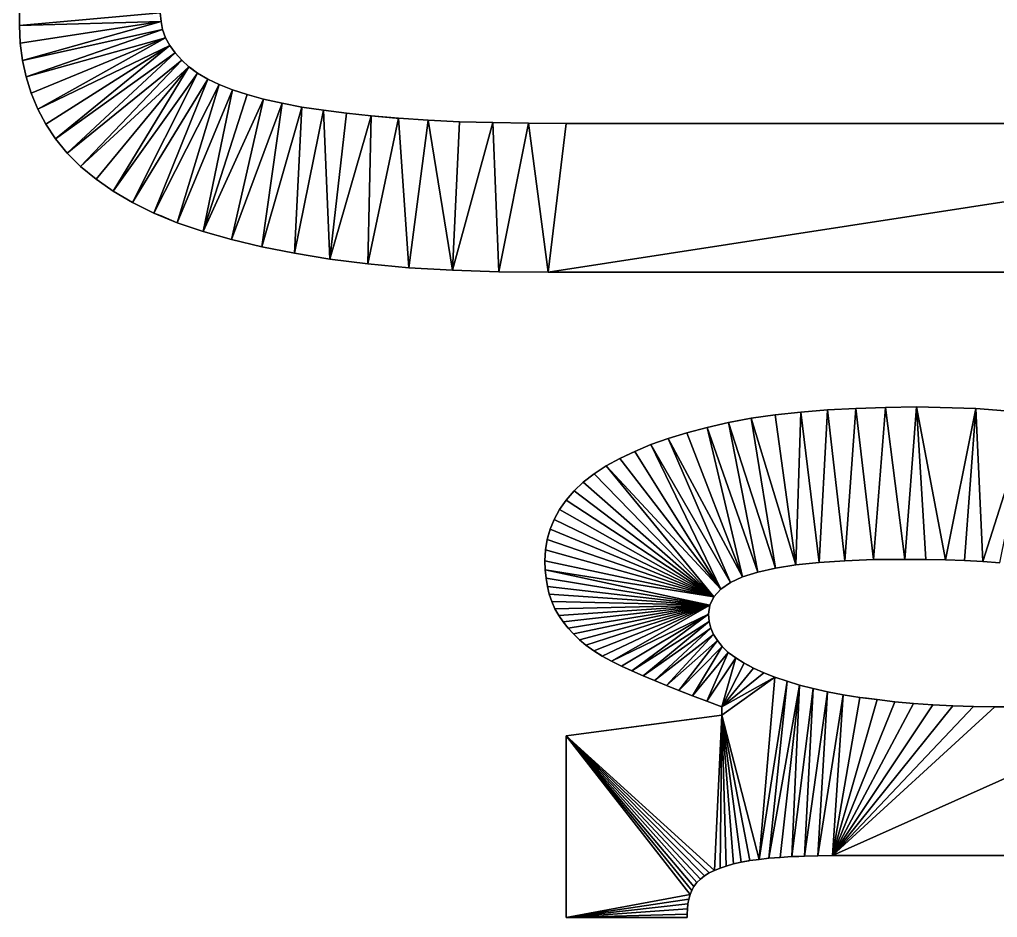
# Model space of a CAD drawing. Header units: inches. Extents: x 62 to 1153, y 3 to 780.
# Drawn here: x 385.371 to 389.63, y 203.972 to 207.884 of the extents above; entities that cross this region are included whole.
import ezdxf

# ---------------------------------------------------------------- set-up
doc = ezdxf.new("R2010")
doc.units = ezdxf.units.IN
doc.header["$MEASUREMENT"] = 0
doc.layers.add('ConstLine', color=6, linetype='Continuous')

msp = doc.modelspace()

# ---------------------------------------------------------------- linework, layer by layer
at = {"layer": 'ConstLine'}
for points in [[(385.3709, 207.9406, 5), (385.3709, 207.9406, 4), (385.3709, 207.8576, 4)], [(385.3709, 207.9406, 5), (385.3709, 207.8576, 4), (385.3709, 207.8576, 5)], [(385.3709, 207.8576, 5), (385.9839, 207.9126, 5), (385.3709, 207.9406, 5)], [(385.3709, 207.8576, 5), (385.9869, 207.8756, 5), (385.9839, 207.9126, 5)], [(385.9839, 207.9126, 4), (385.9839, 207.9126, 5), (385.9869, 207.8756, 5)], [(385.9839, 207.9126, 4), (385.9869, 207.8756, 5), (385.9869, 207.8756, 4)], [(385.3709, 207.8576, 5), (385.3739, 207.7806, 5), (385.9869, 207.8756, 5)], [(385.3709, 207.8576, 5), (385.3709, 207.8576, 4), (385.3739, 207.7806, 4)], [(385.3709, 207.8576, 5), (385.3739, 207.7806, 4), (385.3739, 207.7806, 5)], [(385.3739, 207.7806, 5), (385.3839, 207.7056, 5), (385.9869, 207.8756, 5)], [(385.9939, 207.8396, 5), (385.9869, 207.8756, 5), (385.3839, 207.7056, 5)], [(385.3839, 207.7056, 5), (385.3999, 207.6336, 5), (385.9939, 207.8396, 5)], [(386.0069, 207.8046, 5), (385.9939, 207.8396, 5), (385.3999, 207.6336, 5)], [(385.9869, 207.8756, 5), (385.9939, 207.8396, 5), (385.9939, 207.8396, 4)], [(385.9869, 207.8756, 5), (385.9939, 207.8396, 4), (385.9869, 207.8756, 4)], [(385.9939, 207.8396, 4), (385.9939, 207.8396, 5), (386.0069, 207.8046, 5)], [(385.9939, 207.8396, 4), (386.0069, 207.8046, 5), (386.0069, 207.8046, 4)], [(385.4219, 207.5626, 5), (386.0069, 207.8046, 5), (385.3999, 207.6336, 5)], [(385.4499, 207.4936, 5), (386.0069, 207.8046, 5), (385.4219, 207.5626, 5)], [(386.0069, 207.8046, 5), (385.4499, 207.4936, 5), (386.0249, 207.7706, 5)], [(386.0069, 207.8046, 4), (386.0069, 207.8046, 5), (386.0249, 207.7706, 5)], [(386.0069, 207.8046, 4), (386.0249, 207.7706, 5), (386.0249, 207.7706, 4)], [(385.3739, 207.7806, 4), (385.3839, 207.7056, 4), (385.3839, 207.7056, 5)], [(385.3739, 207.7806, 4), (385.3839, 207.7056, 5), (385.3739, 207.7806, 5)], [(385.4849, 207.4276, 5), (386.0249, 207.7706, 5), (385.4499, 207.4936, 5)], [(385.5269, 207.3636, 5), (386.0249, 207.7706, 5), (385.4849, 207.4276, 5)], [(386.0249, 207.7706, 5), (385.5269, 207.3636, 5), (386.0479, 207.7386, 5)], [(386.0249, 207.7706, 4), (386.0249, 207.7706, 5), (386.0479, 207.7386, 5)], [(386.0249, 207.7706, 4), (386.0479, 207.7386, 5), (386.0479, 207.7386, 4)], [(385.5779, 207.3016, 5), (386.0479, 207.7386, 5), (385.5269, 207.3636, 5)], [(386.0479, 207.7386, 5), (385.5779, 207.3016, 5), (386.0769, 207.7066, 5)], [(386.0479, 207.7386, 4), (386.0479, 207.7386, 5), (386.0769, 207.7066, 5)], [(386.0479, 207.7386, 4), (386.0769, 207.7066, 5), (386.0769, 207.7066, 4)], [(385.3839, 207.7056, 4), (385.3999, 207.6336, 4), (385.3999, 207.6336, 5)], [(385.3839, 207.7056, 4), (385.3999, 207.6336, 5), (385.3839, 207.7056, 5)], [(385.6359, 207.2436, 5), (386.0769, 207.7066, 5), (385.5779, 207.3016, 5)], [(385.6359, 207.2436, 5), (386.1079, 207.6776, 5), (386.0769, 207.7066, 5)], [(385.6359, 207.2436, 5), (385.7039, 207.1886, 5), (386.1079, 207.6776, 5)], [(385.7039, 207.1886, 5), (385.7789, 207.1356, 5), (386.1079, 207.6776, 5)], [(386.1459, 207.6506, 5), (386.1079, 207.6776, 5), (385.7789, 207.1356, 5)], [(386.1079, 207.6776, 4), (386.0769, 207.7066, 4), (386.0769, 207.7066, 5)], [(386.1079, 207.6776, 4), (386.0769, 207.7066, 5), (386.1079, 207.6776, 5)], [(386.1149, 207.6726, 4), (386.1079, 207.6776, 4), (386.1079, 207.6776, 5)], [(386.1079, 207.6776, 5), (386.1459, 207.6506, 5), (386.1149, 207.6726, 4)], [(386.1459, 207.6506, 4), (386.1149, 207.6726, 4), (386.1459, 207.6506, 5)], [(385.3999, 207.6336, 4), (385.4219, 207.5626, 4), (385.4219, 207.5626, 5)], [(385.3999, 207.6336, 4), (385.4219, 207.5626, 5), (385.3999, 207.6336, 5)], [(385.7789, 207.1356, 5), (385.8629, 207.0866, 5), (386.1459, 207.6506, 5)], [(386.1909, 207.6246, 5), (386.1459, 207.6506, 5), (385.8629, 207.0866, 5)], [(386.1909, 207.6246, 4), (386.1459, 207.6506, 4), (386.1459, 207.6506, 5)], [(386.1909, 207.6246, 4), (386.1459, 207.6506, 5), (386.1909, 207.6246, 5)], [(385.8629, 207.0866, 5), (385.9559, 207.0406, 5), (386.1909, 207.6246, 5)], [(386.2409, 207.6006, 5), (386.1909, 207.6246, 5), (385.9559, 207.0406, 5)], [(385.9559, 207.0406, 5), (386.0579, 206.9986, 5), (386.2409, 207.6006, 5)], [(386.2979, 207.5776, 5), (386.2409, 207.6006, 5), (386.0579, 206.9986, 5)], [(386.2409, 207.6006, 4), (386.1909, 207.6246, 4), (386.1909, 207.6246, 5)], [(386.2409, 207.6006, 4), (386.1909, 207.6246, 5), (386.2409, 207.6006, 5)], [(386.2979, 207.5776, 4), (386.2409, 207.6006, 4), (386.2409, 207.6006, 5)], [(386.2979, 207.5776, 4), (386.2409, 207.6006, 5), (386.2979, 207.5776, 5)], [(385.4219, 207.5626, 4), (385.4499, 207.4936, 4), (385.4499, 207.4936, 5)], [(385.4219, 207.5626, 4), (385.4499, 207.4936, 5), (385.4219, 207.5626, 5)], [(386.0579, 206.9986, 5), (386.1709, 206.9606, 5), (386.2979, 207.5776, 5)], [(386.3619, 207.5566, 5), (386.2979, 207.5776, 5), (386.1709, 206.9606, 5)], [(386.4339, 207.5366, 5), (386.3619, 207.5566, 5), (386.1709, 206.9606, 5)], [(386.3619, 207.5566, 4), (386.2979, 207.5776, 4), (386.2979, 207.5776, 5)], [(386.3619, 207.5566, 4), (386.2979, 207.5776, 5), (386.3619, 207.5566, 5)], [(386.4339, 207.5366, 4), (386.3619, 207.5566, 4), (386.3619, 207.5566, 5)], [(386.4339, 207.5366, 4), (386.3619, 207.5566, 5), (386.4339, 207.5366, 5)], [(386.1709, 206.9606, 5), (386.2939, 206.9256, 5), (386.4339, 207.5366, 5)], [(386.5139, 207.5186, 5), (386.4339, 207.5366, 5), (386.2939, 206.9256, 5)], [(386.2939, 206.9256, 5), (386.4259, 206.8936, 5), (386.5139, 207.5186, 5)], [(386.6009, 207.5026, 5), (386.5139, 207.5186, 5), (386.4259, 206.8936, 5)], [(386.4259, 206.8936, 5), (386.5679, 206.8656, 5), (386.6009, 207.5026, 5)], [(386.5139, 207.5186, 4), (386.4339, 207.5366, 4), (386.4339, 207.5366, 5)], [(386.5139, 207.5186, 4), (386.4339, 207.5366, 5), (386.5139, 207.5186, 5)], [(386.6009, 207.5026, 4), (386.5139, 207.5186, 4), (386.5139, 207.5186, 5)], [(386.6009, 207.5026, 4), (386.5139, 207.5186, 5), (386.6009, 207.5026, 5)], [(386.6939, 207.4886, 5), (386.6009, 207.5026, 5), (386.5679, 206.8656, 5)], [(386.6939, 207.4886, 4), (386.6009, 207.5026, 4), (386.6009, 207.5026, 5)], [(386.6939, 207.4886, 4), (386.6009, 207.5026, 5), (386.6939, 207.4886, 5)], [(385.4499, 207.4936, 4), (385.4849, 207.4276, 4), (385.4849, 207.4276, 5)], [(385.4499, 207.4936, 4), (385.4849, 207.4276, 5), (385.4499, 207.4936, 5)], [(386.5679, 206.8656, 5), (386.7219, 206.8396, 5), (386.6939, 207.4886, 5)], [(386.7949, 207.4756, 5), (386.6939, 207.4886, 5), (386.7219, 206.8396, 5)], [(386.7949, 207.4756, 4), (386.6939, 207.4886, 4), (386.6939, 207.4886, 5)], [(386.7949, 207.4756, 4), (386.6939, 207.4886, 5), (386.7949, 207.4756, 5)], [(386.9029, 207.4646, 5), (386.7949, 207.4756, 5), (386.7219, 206.8396, 5)], [(386.7219, 206.8396, 5), (386.8879, 206.8186, 5), (386.9029, 207.4646, 5)], [(386.9029, 207.4646, 4), (386.7949, 207.4756, 4), (386.7949, 207.4756, 5)], [(386.9029, 207.4646, 4), (386.7949, 207.4756, 5), (386.9029, 207.4646, 5)], [(387.0219, 207.4536, 5), (386.9029, 207.4646, 5), (386.8879, 206.8186, 5)], [(387.0109, 207.4546, 4), (386.9029, 207.4646, 4), (386.9029, 207.4646, 5)], [(387.0109, 207.4546, 4), (386.9029, 207.4646, 5), (387.0219, 207.4536, 5)], [(385.4849, 207.4276, 4), (385.5269, 207.3636, 4), (385.5269, 207.3636, 5)], [(385.4849, 207.4276, 4), (385.5269, 207.3636, 5), (385.4849, 207.4276, 5)], [(386.8879, 206.8186, 5), (387.0659, 206.8026, 5), (387.0219, 207.4536, 5)], [(387.0219, 207.4536, 4), (387.0109, 207.4546, 4), (387.0219, 207.4536, 5)], [(387.1499, 207.4456, 5), (387.0219, 207.4536, 5), (387.0659, 206.8026, 5)], [(387.1499, 207.4456, 4), (387.0219, 207.4536, 4), (387.0219, 207.4536, 5)], [(387.1499, 207.4456, 4), (387.0219, 207.4536, 5), (387.1499, 207.4456, 5)], [(387.0659, 206.8026, 5), (387.2559, 206.7916, 5), (387.1499, 207.4456, 5)], [(387.2869, 207.4386, 5), (387.1499, 207.4456, 5), (387.2559, 206.7916, 5)], [(387.2869, 207.4386, 4), (387.1499, 207.4456, 4), (387.1499, 207.4456, 5)], [(387.2869, 207.4386, 4), (387.1499, 207.4456, 5), (387.2869, 207.4386, 5)], [(387.4319, 207.4346, 5), (387.2869, 207.4386, 5), (387.2559, 206.7916, 5)], [(387.2559, 206.7916, 5), (387.4579, 206.7846, 5), (387.4319, 207.4346, 5)], [(387.4319, 207.4346, 4), (387.2869, 207.4386, 4), (387.2869, 207.4386, 5)], [(387.4319, 207.4346, 4), (387.2869, 207.4386, 5), (387.4319, 207.4346, 5)], [(387.5869, 207.4316, 5), (387.4319, 207.4346, 5), (387.4579, 206.7846, 5)], [(387.5869, 207.4316, 4), (387.4319, 207.4346, 4), (387.4319, 207.4346, 5)], [(387.5869, 207.4316, 4), (387.4319, 207.4346, 5), (387.5869, 207.4316, 5)], [(387.6729, 206.7826, 5), (387.5869, 207.4316, 5), (387.4579, 206.7846, 5)], [(387.7519, 207.4306, 5), (387.5869, 207.4316, 5), (387.6729, 206.7826, 5)], [(387.7519, 207.4306, 4), (387.5869, 207.4316, 4), (387.5869, 207.4316, 5)], [(387.7519, 207.4306, 4), (387.5869, 207.4316, 5), (387.7519, 207.4306, 5)], [(387.7519, 207.4306, 5), (387.6729, 206.7826, 5), (391.8709, 207.4306, 5)], [(393.0549, 206.7826, 5), (391.8709, 207.4306, 5), (387.6729, 206.7826, 5)], [(391.8709, 207.4306, 4), (387.7519, 207.4306, 5), (391.8709, 207.4306, 5)], [(391.8709, 207.4306, 4), (387.7519, 207.4306, 4), (387.7519, 207.4306, 5)], [(385.5269, 207.3636, 4), (385.5779, 207.3016, 4), (385.5779, 207.3016, 5)], [(385.5269, 207.3636, 4), (385.5779, 207.3016, 5), (385.5269, 207.3636, 5)], [(385.5779, 207.3016, 4), (385.6359, 207.2436, 4), (385.6359, 207.2436, 5)], [(385.5779, 207.3016, 4), (385.6359, 207.2436, 5), (385.5779, 207.3016, 5)], [(385.7039, 207.1886, 4), (385.7039, 207.1886, 5), (385.6359, 207.2436, 5)], [(385.7039, 207.1886, 4), (385.6359, 207.2436, 5), (385.6359, 207.2436, 4)], [(385.7039, 207.1886, 4), (385.7435, 207.1606, 4), (385.7039, 207.1886, 5)], [(385.7789, 207.1356, 5), (385.7039, 207.1886, 5), (385.7435, 207.1606, 4)], [(385.7789, 207.1356, 4), (385.7789, 207.1356, 5), (385.7435, 207.1606, 4)], [(385.8629, 207.0866, 4), (385.8629, 207.0866, 5), (385.7789, 207.1356, 5)], [(385.8629, 207.0866, 4), (385.7789, 207.1356, 5), (385.7789, 207.1356, 4)], [(385.9559, 207.0406, 4), (385.9559, 207.0406, 5), (385.8629, 207.0866, 5)], [(385.9559, 207.0406, 4), (385.8629, 207.0866, 5), (385.8629, 207.0866, 4)], [(385.9559, 207.0406, 4), (385.9869, 207.0279, 4), (385.9559, 207.0406, 5)], [(386.0579, 206.9986, 5), (385.9559, 207.0406, 5), (385.9869, 207.0279, 4)], [(386.0579, 206.9986, 4), (386.0579, 206.9986, 5), (385.9869, 207.0279, 4)], [(386.1709, 206.9606, 4), (386.1709, 206.9606, 5), (386.0579, 206.9986, 5)], [(386.1709, 206.9606, 4), (386.0579, 206.9986, 5), (386.0579, 206.9986, 4)], [(386.2939, 206.9256, 4), (386.2939, 206.9256, 5), (386.1709, 206.9606, 5)], [(386.2939, 206.9256, 4), (386.1709, 206.9606, 5), (386.1709, 206.9606, 4)], [(386.4259, 206.8936, 4), (386.4259, 206.8936, 5), (386.2939, 206.9256, 5)], [(386.4259, 206.8936, 4), (386.2939, 206.9256, 5), (386.2939, 206.9256, 4)], [(386.5679, 206.8656, 4), (386.5679, 206.8656, 5), (386.4259, 206.8936, 5)], [(386.5679, 206.8656, 4), (386.4259, 206.8936, 5), (386.4259, 206.8936, 4)], [(386.7219, 206.8396, 4), (386.7219, 206.8396, 5), (386.5679, 206.8656, 5)], [(386.7219, 206.8396, 4), (386.5679, 206.8656, 5), (386.5679, 206.8656, 4)], [(386.8879, 206.8186, 4), (386.8879, 206.8186, 5), (386.7219, 206.8396, 5)], [(386.8879, 206.8186, 4), (386.7219, 206.8396, 5), (386.7219, 206.8396, 4)], [(387.0659, 206.8026, 4), (387.0659, 206.8026, 5), (386.8879, 206.8186, 5)], [(387.0659, 206.8026, 4), (386.8879, 206.8186, 5), (386.8879, 206.8186, 4)], [(387.2559, 206.7916, 4), (387.2559, 206.7916, 5), (387.0659, 206.8026, 5)], [(387.2559, 206.7916, 4), (387.0659, 206.8026, 5), (387.0659, 206.8026, 4)], [(387.4579, 206.7846, 4), (387.4579, 206.7846, 5), (387.2559, 206.7916, 5)], [(387.4579, 206.7846, 4), (387.2559, 206.7916, 5), (387.2559, 206.7916, 4)], [(387.6729, 206.7826, 4), (387.6729, 206.7826, 5), (387.4579, 206.7846, 5)], [(387.6729, 206.7826, 4), (387.4579, 206.7846, 5), (387.4579, 206.7846, 4)], [(387.6729, 206.7826, 5), (387.6729, 206.7826, 4), (393.0549, 206.7826, 5)], [(393.0549, 206.7826, 4), (393.0549, 206.7826, 5), (387.6729, 206.7826, 4)], [(388.7729, 206.1736, 5), (388.8529, 205.5176, 5), (388.8899, 206.1836, 5)], [(388.8899, 206.1836, 4), (388.7729, 206.1736, 4), (388.7729, 206.1736, 5)], [(388.8899, 206.1836, 4), (388.7729, 206.1736, 5), (388.8899, 206.1836, 5)], [(388.9659, 205.5256, 5), (388.8899, 206.1836, 5), (388.8529, 205.5176, 5)], [(388.8899, 206.1836, 5), (388.9659, 205.5256, 5), (389.0129, 206.1896, 5)], [(389.0129, 206.1896, 4), (388.8899, 206.1836, 4), (388.8899, 206.1836, 5)], [(389.0129, 206.1896, 4), (388.8899, 206.1836, 5), (389.0129, 206.1896, 5)], [(388.9659, 205.5256, 5), (389.0899, 205.5306, 5), (389.0129, 206.1896, 5)], [(389.1419, 206.1936, 5), (389.0129, 206.1896, 5), (389.0899, 205.5306, 5)], [(389.1419, 206.1936, 4), (389.0129, 206.1896, 4), (389.0129, 206.1896, 5)], [(389.1419, 206.1936, 4), (389.0129, 206.1896, 5), (389.1419, 206.1936, 5)], [(389.0899, 205.5306, 5), (389.2269, 205.5316, 5), (389.1419, 206.1936, 5)], [(389.2769, 206.1956, 5), (389.1419, 206.1936, 5), (389.2269, 205.5316, 5)], [(389.2769, 206.1956, 4), (389.1419, 206.1936, 4), (389.1419, 206.1936, 5)], [(389.2769, 206.1956, 4), (389.1419, 206.1936, 5), (389.2769, 206.1956, 5)], [(389.2269, 205.5316, 5), (389.3179, 205.5316, 5), (389.2769, 206.1956, 5)], [(389.3179, 205.5316, 5), (389.4039, 205.5296, 5), (389.2769, 206.1956, 5)], [(389.5359, 206.1886, 5), (389.2769, 206.1956, 5), (389.4039, 205.5296, 5)], [(389.5359, 206.1886, 4), (389.2769, 206.1956, 4), (389.2769, 206.1956, 5)], [(389.5359, 206.1886, 4), (389.2769, 206.1956, 5), (389.5359, 206.1886, 5)], [(389.4039, 205.5296, 5), (389.4869, 205.5266, 5), (389.5359, 206.1886, 5)], [(389.4869, 205.5266, 5), (389.5659, 205.5226, 5), (389.5359, 206.1886, 5)], [(389.7719, 206.1696, 5), (389.5359, 206.1886, 5), (389.5659, 205.5226, 5)], [(389.7719, 206.1696, 4), (389.5359, 206.1886, 4), (389.5359, 206.1886, 5)], [(389.7719, 206.1696, 4), (389.5359, 206.1886, 5), (389.7719, 206.1696, 5)], [(388.5569, 206.1466, 5), (388.4579, 206.1276, 5), (388.6629, 205.4936, 5)], [(388.5047, 206.1366, 4), (388.4579, 206.1276, 5), (388.5569, 206.1466, 5)], [(388.5047, 206.1366, 4), (388.4579, 206.1276, 4), (388.4579, 206.1276, 5)], [(388.5569, 206.1466, 4), (388.5047, 206.1366, 4), (388.5569, 206.1466, 5)], [(388.5569, 206.1466, 5), (388.7519, 205.5076, 5), (388.6619, 206.1616, 5)], [(388.6619, 206.1616, 4), (388.5569, 206.1466, 4), (388.5569, 206.1466, 5)], [(388.6619, 206.1616, 4), (388.5569, 206.1466, 5), (388.6619, 206.1616, 5)], [(388.6629, 205.4936, 5), (388.7519, 205.5076, 5), (388.5569, 206.1466, 5)], [(388.6619, 206.1616, 5), (388.7519, 205.5076, 5), (388.7729, 206.1736, 5)], [(388.7729, 206.1736, 4), (388.6619, 206.1616, 4), (388.6619, 206.1616, 5)], [(388.7729, 206.1736, 4), (388.6619, 206.1616, 5), (388.7729, 206.1736, 5)], [(388.8529, 205.5176, 5), (388.7729, 206.1736, 5), (388.7519, 205.5076, 5)], [(389.5659, 205.5226, 5), (389.6409, 205.5166, 5), (389.7719, 206.1696, 5)], [(388.3649, 206.1066, 5), (388.2769, 206.0836, 5), (388.5199, 205.4556, 5)], [(388.3649, 206.1066, 4), (388.2769, 206.0836, 4), (388.2769, 206.0836, 5)], [(388.3649, 206.1066, 4), (388.2769, 206.0836, 5), (388.3649, 206.1066, 5)], [(388.4579, 206.1276, 5), (388.3649, 206.1066, 5), (388.5859, 205.4766, 5)], [(388.4579, 206.1276, 4), (388.3649, 206.1066, 4), (388.3649, 206.1066, 5)], [(388.4579, 206.1276, 4), (388.3649, 206.1066, 5), (388.4579, 206.1276, 5)], [(388.5199, 205.4556, 5), (388.5859, 205.4766, 5), (388.3649, 206.1066, 5)], [(388.5859, 205.4766, 5), (388.6629, 205.4936, 5), (388.4579, 206.1276, 5)], [(388.1959, 206.0586, 5), (388.1199, 206.0316, 5), (388.4669, 205.4306, 5)], [(388.1959, 206.0586, 4), (388.1199, 206.0316, 4), (388.1199, 206.0316, 5)], [(388.1959, 206.0586, 4), (388.1199, 206.0316, 5), (388.1959, 206.0586, 5)], [(388.2769, 206.0836, 5), (388.1959, 206.0586, 5), (388.5199, 205.4556, 5)], [(388.2769, 206.0836, 4), (388.1959, 206.0586, 4), (388.1959, 206.0586, 5)], [(388.2769, 206.0836, 4), (388.1959, 206.0586, 5), (388.2769, 206.0836, 5)], [(388.4669, 205.4306, 5), (388.5199, 205.4556, 5), (388.1959, 206.0586, 5)], [(388.1199, 206.0316, 5), (388.0509, 206.0016, 5), (388.4249, 205.4016, 5)], [(388.1199, 206.0316, 4), (388.0509, 206.0016, 4), (388.0509, 206.0016, 5)], [(388.1199, 206.0316, 4), (388.0509, 206.0016, 5), (388.1199, 206.0316, 5)], [(388.4249, 205.4016, 5), (388.4669, 205.4306, 5), (388.1199, 206.0316, 5)], [(387.9849, 205.9716, 5), (387.9259, 205.9386, 5), (388.4249, 205.4016, 5)], [(387.9849, 205.9716, 4), (387.9259, 205.9386, 4), (387.9259, 205.9386, 5)], [(387.9849, 205.9716, 4), (387.9259, 205.9386, 5), (387.9849, 205.9716, 5)], [(388.0509, 206.0016, 5), (387.9849, 205.9716, 5), (388.4249, 205.4016, 5)], [(387.9849, 205.9716, 5), (388.0509, 206.0016, 5), (388.0349, 205.9944, 4)], [(388.0349, 205.9944, 4), (387.9849, 205.9716, 4), (387.9849, 205.9716, 5)], [(388.0509, 206.0016, 4), (388.0349, 205.9944, 4), (388.0509, 206.0016, 5)], [(387.9259, 205.9386, 5), (387.8729, 205.9046, 5), (388.3949, 205.3686, 5)], [(387.9259, 205.9386, 4), (387.8729, 205.9046, 4), (387.8729, 205.9046, 5)], [(387.9259, 205.9386, 4), (387.8729, 205.9046, 5), (387.9259, 205.9386, 5)], [(388.3949, 205.3686, 5), (388.4249, 205.4016, 5), (387.9259, 205.9386, 5)], [(387.8729, 205.9046, 5), (387.8259, 205.8686, 5), (388.3949, 205.3686, 5)], [(387.8729, 205.9046, 4), (387.8259, 205.8686, 4), (387.8259, 205.8686, 5)], [(387.8729, 205.9046, 4), (387.8259, 205.8686, 5), (387.8729, 205.9046, 5)], [(387.7859, 205.8296, 5), (388.3949, 205.3686, 5), (387.8259, 205.8686, 5)], [(387.8259, 205.8686, 4), (387.7859, 205.8296, 4), (387.7859, 205.8296, 5)], [(387.8259, 205.8686, 4), (387.7859, 205.8296, 5), (387.8259, 205.8686, 5)], [(387.7519, 205.7896, 5), (388.3949, 205.3686, 5), (387.7859, 205.8296, 5)], [(387.7859, 205.8296, 4), (387.7519, 205.7896, 4), (387.7519, 205.7896, 5)], [(387.7859, 205.8296, 4), (387.7519, 205.7896, 5), (387.7859, 205.8296, 5)], [(387.7229, 205.7486, 5), (388.3949, 205.3686, 5), (387.7519, 205.7896, 5)], [(387.7519, 205.7896, 4), (387.7229, 205.7486, 4), (387.7229, 205.7486, 5)], [(387.7519, 205.7896, 4), (387.7229, 205.7486, 5), (387.7519, 205.7896, 5)], [(387.6999, 205.7056, 5), (388.3949, 205.3686, 5), (387.7229, 205.7486, 5)], [(387.7229, 205.7486, 4), (387.6999, 205.7056, 4), (387.6999, 205.7056, 5)], [(387.7229, 205.7486, 4), (387.6999, 205.7056, 5), (387.7229, 205.7486, 5)], [(387.6819, 205.6626, 5), (388.3949, 205.3686, 5), (387.6999, 205.7056, 5)], [(387.6999, 205.7056, 4), (387.6819, 205.6626, 4), (387.6819, 205.6626, 5)], [(387.6999, 205.7056, 4), (387.6819, 205.6626, 5), (387.6999, 205.7056, 5)], [(387.6689, 205.6176, 5), (388.3949, 205.3686, 5), (387.6819, 205.6626, 5)], [(387.6709, 205.6246, 4), (387.6689, 205.6176, 5), (387.6819, 205.6626, 5)], [(387.6709, 205.6246, 4), (387.6689, 205.6176, 4), (387.6689, 205.6176, 5)], [(387.6819, 205.6626, 4), (387.6709, 205.6246, 4), (387.6819, 205.6626, 5)], [(387.6619, 205.5726, 5), (388.3949, 205.3686, 5), (387.6689, 205.6176, 5)], [(387.6619, 205.5726, 5), (387.6689, 205.6176, 5), (387.6619, 205.5726, 4)], [(387.6689, 205.6176, 4), (387.6619, 205.5726, 4), (387.6689, 205.6176, 5)], [(387.6589, 205.5256, 5), (388.3949, 205.3686, 5), (387.6619, 205.5726, 5)], [(387.6619, 205.5726, 4), (387.6589, 205.5256, 5), (387.6619, 205.5726, 5)], [(387.6589, 205.5256, 5), (387.6619, 205.5726, 4), (387.6589, 205.5256, 4)], [(387.6599, 205.4866, 5), (388.3949, 205.3686, 5), (387.6589, 205.5256, 5)], [(387.6589, 205.5256, 4), (387.6599, 205.4866, 4), (387.6589, 205.5256, 5)], [(387.6599, 205.4866, 5), (387.6589, 205.5256, 5), (387.6599, 205.4866, 4)], [(388.7519, 205.5076, 4), (388.7519, 205.5076, 5), (388.6629, 205.4936, 5)], [(388.7519, 205.5076, 4), (388.6629, 205.4936, 5), (388.6629, 205.4936, 4)], [(388.8529, 205.5176, 4), (388.8529, 205.5176, 5), (388.7519, 205.5076, 5)], [(388.8529, 205.5176, 4), (388.7519, 205.5076, 5), (388.7519, 205.5076, 4)], [(388.9659, 205.5256, 4), (388.9659, 205.5256, 5), (388.8529, 205.5176, 5)], [(388.9659, 205.5256, 4), (388.8529, 205.5176, 5), (388.8529, 205.5176, 4)], [(389.0899, 205.5306, 5), (388.9659, 205.5256, 5), (389.0589, 205.5294, 4)], [(388.9659, 205.5256, 4), (389.0589, 205.5294, 4), (388.9659, 205.5256, 5)], [(389.0899, 205.5306, 4), (389.0899, 205.5306, 5), (389.0589, 205.5294, 4)], [(389.2269, 205.5316, 4), (389.2269, 205.5316, 5), (389.0899, 205.5306, 5)], [(389.2269, 205.5316, 4), (389.0899, 205.5306, 5), (389.0899, 205.5306, 4)], [(389.3179, 205.5316, 5), (389.2269, 205.5316, 5), (389.2269, 205.5316, 4)], [(389.3179, 205.5316, 5), (389.2269, 205.5316, 4), (389.3179, 205.5316, 4)], [(389.4039, 205.5296, 4), (389.4039, 205.5296, 5), (389.3179, 205.5316, 5)], [(389.4039, 205.5296, 4), (389.3179, 205.5316, 5), (389.3179, 205.5316, 4)], [(389.4869, 205.5266, 4), (389.4869, 205.5266, 5), (389.4039, 205.5296, 5)], [(389.4869, 205.5266, 4), (389.4039, 205.5296, 5), (389.4039, 205.5296, 4)], [(389.5659, 205.5226, 4), (389.5659, 205.5226, 5), (389.4869, 205.5266, 5)], [(389.5659, 205.5226, 4), (389.4869, 205.5266, 5), (389.4869, 205.5266, 4)], [(389.6409, 205.5166, 4), (389.6409, 205.5166, 5), (389.5659, 205.5226, 5)], [(389.6409, 205.5166, 4), (389.5659, 205.5226, 5), (389.5659, 205.5226, 4)], [(388.3949, 205.3686, 5), (387.6599, 205.4866, 5), (388.3779, 205.3326, 5)], [(387.6639, 205.4496, 5), (388.3779, 205.3326, 5), (387.6599, 205.4866, 5)], [(387.6639, 205.4496, 4), (387.6639, 205.4496, 5), (387.6599, 205.4866, 4)], [(387.6599, 205.4866, 5), (387.6599, 205.4866, 4), (387.6639, 205.4496, 5)], [(388.5199, 205.4556, 4), (388.5199, 205.4556, 5), (388.4669, 205.4306, 5)], [(388.5199, 205.4556, 4), (388.4669, 205.4306, 5), (388.4669, 205.4306, 4)], [(388.5859, 205.4766, 5), (388.5199, 205.4556, 5), (388.5199, 205.4556, 4)], [(388.5859, 205.4766, 5), (388.5199, 205.4556, 4), (388.5859, 205.4766, 4)], [(388.6629, 205.4936, 4), (388.6629, 205.4936, 5), (388.5859, 205.4766, 5)], [(388.6629, 205.4936, 4), (388.5859, 205.4766, 5), (388.5859, 205.4766, 4)], [(387.6699, 205.4136, 5), (388.3779, 205.3326, 5), (387.6639, 205.4496, 5)], [(387.6639, 205.4496, 5), (387.6639, 205.4496, 4), (387.6699, 205.4136, 5)], [(387.6699, 205.4136, 4), (387.6699, 205.4136, 5), (387.6639, 205.4496, 4)], [(387.6779, 205.3796, 5), (388.3779, 205.3326, 5), (387.6699, 205.4136, 5)], [(387.6699, 205.4136, 4), (387.6779, 205.3796, 5), (387.6699, 205.4136, 5)], [(387.6699, 205.4136, 4), (387.6779, 205.3796, 4), (387.6779, 205.3796, 5)], [(388.4669, 205.4306, 4), (388.4669, 205.4306, 5), (388.4249, 205.4016, 5)], [(388.4669, 205.4306, 4), (388.4249, 205.4016, 5), (388.4249, 205.4016, 4)], [(387.6889, 205.3476, 5), (388.3779, 205.3326, 5), (387.6779, 205.3796, 5)], [(387.6889, 205.3476, 5), (387.6779, 205.3796, 5), (387.6816, 205.3686, 4)], [(387.6779, 205.3796, 4), (387.6816, 205.3686, 4), (387.6779, 205.3796, 5)], [(388.4249, 205.4016, 4), (388.4249, 205.4016, 5), (388.3949, 205.3686, 5)], [(388.4249, 205.4016, 4), (388.3949, 205.3686, 5), (388.3949, 205.3686, 4)], [(387.6816, 205.3686, 4), (387.6889, 205.3476, 4), (387.6889, 205.3476, 5)], [(387.7019, 205.3166, 5), (388.3779, 205.3326, 5), (387.6889, 205.3476, 5)], [(387.6889, 205.3476, 5), (387.7019, 205.3166, 4), (387.7019, 205.3166, 5)], [(387.6889, 205.3476, 4), (387.7019, 205.3166, 4), (387.6889, 205.3476, 5)], [(387.7019, 205.3166, 5), (387.7189, 205.2876, 5), (388.3779, 205.3326, 5)], [(387.7189, 205.2876, 5), (387.7389, 205.2596, 5), (388.3779, 205.3326, 5)], [(387.7389, 205.2596, 5), (387.7609, 205.2326, 5), (388.3779, 205.3326, 5)], [(387.7609, 205.2326, 5), (387.7839, 205.2066, 5), (388.3779, 205.3326, 5)], [(387.7839, 205.2066, 5), (387.8099, 205.1816, 5), (388.3779, 205.3326, 5)], [(387.8099, 205.1816, 5), (387.8369, 205.1576, 5), (388.3779, 205.3326, 5)], [(387.8369, 205.1576, 5), (387.8719, 205.1336, 5), (388.3779, 205.3326, 5)], [(387.8719, 205.1336, 5), (387.9089, 205.1106, 5), (388.3779, 205.3326, 5)], [(387.9089, 205.1106, 5), (387.9489, 205.0886, 5), (388.3779, 205.3326, 5)], [(388.3719, 205.2926, 5), (388.3779, 205.3326, 5), (387.9489, 205.0886, 5)], [(388.3779, 205.3326, 4), (388.3779, 205.3326, 5), (388.3719, 205.2926, 5)], [(388.3779, 205.3326, 4), (388.3719, 205.2926, 5), (388.3719, 205.2926, 4)], [(388.3949, 205.3686, 4), (388.3949, 205.3686, 5), (388.3779, 205.3326, 5)], [(388.3949, 205.3686, 4), (388.3779, 205.3326, 5), (388.3779, 205.3326, 4)], [(387.7019, 205.3166, 4), (387.7189, 205.2876, 4), (387.7019, 205.3166, 5)], [(387.7189, 205.2876, 5), (387.7019, 205.3166, 5), (387.7189, 205.2876, 4)], [(387.7189, 205.2876, 4), (387.7389, 205.2596, 5), (387.7189, 205.2876, 5)], [(387.7389, 205.2596, 5), (387.7189, 205.2876, 4), (387.7389, 205.2596, 4)], [(387.9489, 205.0886, 5), (387.9919, 205.0666, 5), (388.3719, 205.2926, 5)], [(387.9919, 205.0666, 5), (388.0379, 205.0456, 5), (388.3719, 205.2926, 5)], [(388.3739, 205.2616, 5), (388.3719, 205.2926, 5), (388.0379, 205.0456, 5)], [(388.3719, 205.2926, 4), (388.3719, 205.2926, 5), (388.3739, 205.2616, 5)], [(388.3719, 205.2926, 4), (388.3739, 205.2616, 5), (388.3739, 205.2616, 4)], [(387.7389, 205.2596, 5), (387.7609, 205.2326, 4), (387.7609, 205.2326, 5)], [(387.7389, 205.2596, 4), (387.7609, 205.2326, 4), (387.7389, 205.2596, 5)], [(388.0379, 205.0456, 5), (388.0869, 205.0246, 5), (388.3739, 205.2616, 5)], [(388.3809, 205.2326, 5), (388.3739, 205.2616, 5), (388.0869, 205.0246, 5)], [(388.3739, 205.2616, 4), (388.3739, 205.2616, 5), (388.3809, 205.2326, 5)], [(388.3739, 205.2616, 4), (388.3809, 205.2326, 5), (388.3809, 205.2326, 4)], [(387.7839, 205.2066, 5), (387.7609, 205.2326, 5), (387.7839, 205.2066, 4)], [(387.7609, 205.2326, 4), (387.7839, 205.2066, 4), (387.7609, 205.2326, 5)], [(387.7839, 205.2066, 5), (387.7839, 205.2066, 4), (387.8099, 205.1816, 5)], [(387.8099, 205.1816, 4), (387.8099, 205.1816, 5), (387.7839, 205.2066, 4)], [(388.0869, 205.0246, 5), (388.1359, 205.0046, 5), (388.3809, 205.2326, 5)], [(388.3929, 205.2046, 5), (388.3809, 205.2326, 5), (388.1359, 205.0046, 5)], [(388.1359, 205.0046, 5), (388.1879, 204.9826, 5), (388.3929, 205.2046, 5)], [(388.4099, 205.1776, 5), (388.3929, 205.2046, 5), (388.1879, 204.9826, 5)], [(388.3809, 205.2326, 4), (388.3809, 205.2326, 5), (388.3929, 205.2046, 5)], [(388.3809, 205.2326, 4), (388.3929, 205.2046, 5), (388.3929, 205.2046, 4)], [(388.3929, 205.2046, 4), (388.3929, 205.2046, 5), (388.4099, 205.1776, 5)], [(388.3929, 205.2046, 4), (388.4099, 205.1776, 5), (388.4099, 205.1776, 4)], [(387.8369, 205.1576, 5), (387.8099, 205.1816, 5), (387.8099, 205.1816, 4)], [(387.8369, 205.1576, 5), (387.8099, 205.1816, 4), (387.8369, 205.1576, 4)], [(387.8369, 205.1576, 4), (387.8719, 205.1336, 4), (387.8719, 205.1336, 5)], [(387.8369, 205.1576, 4), (387.8719, 205.1336, 5), (387.8369, 205.1576, 5)], [(388.1879, 204.9826, 5), (388.2429, 204.9606, 5), (388.4099, 205.1776, 5)], [(388.4309, 205.1516, 5), (388.4099, 205.1776, 5), (388.2429, 204.9606, 5)], [(388.4099, 205.1776, 4), (388.4099, 205.1776, 5), (388.4309, 205.1516, 5)], [(388.4099, 205.1776, 4), (388.4309, 205.1516, 5), (388.4309, 205.1516, 4)], [(387.8719, 205.1336, 5), (387.9056, 205.1126, 4), (387.9089, 205.1106, 5)], [(387.8719, 205.1336, 4), (387.9056, 205.1126, 4), (387.8719, 205.1336, 5)], [(388.2429, 204.9606, 5), (388.3019, 204.9376, 5), (388.4309, 205.1516, 5)], [(388.4569, 205.1266, 5), (388.4309, 205.1516, 5), (388.3019, 204.9376, 5)], [(388.3019, 204.9376, 5), (388.3639, 204.9136, 5), (388.4569, 205.1266, 5)], [(388.4899, 205.1026, 5), (388.4569, 205.1266, 5), (388.3639, 204.9136, 5)], [(388.4569, 205.1266, 4), (388.4309, 205.1516, 4), (388.4309, 205.1516, 5)], [(388.4569, 205.1266, 4), (388.4309, 205.1516, 5), (388.4569, 205.1266, 5)], [(388.4761, 205.1126, 4), (388.4569, 205.1266, 4), (388.4569, 205.1266, 5)], [(388.4569, 205.1266, 5), (388.4899, 205.1026, 5), (388.4761, 205.1126, 4)], [(387.9089, 205.1106, 4), (387.9089, 205.1106, 5), (387.9056, 205.1126, 4)], [(387.9489, 205.0886, 4), (387.9489, 205.0886, 5), (387.9089, 205.1106, 5)], [(387.9489, 205.0886, 4), (387.9089, 205.1106, 5), (387.9089, 205.1106, 4)], [(387.9919, 205.0666, 4), (387.9919, 205.0666, 5), (387.9489, 205.0886, 5)], [(387.9919, 205.0666, 4), (387.9489, 205.0886, 5), (387.9489, 205.0886, 4)], [(388.3639, 204.9136, 5), (388.4289, 204.8896, 5), (388.4899, 205.1026, 5)], [(388.5269, 205.0796, 5), (388.4899, 205.1026, 5), (388.4289, 204.8896, 5)], [(388.5679, 205.0576, 5), (388.5269, 205.0796, 5), (388.4289, 204.8896, 5)], [(388.4899, 205.1026, 4), (388.4761, 205.1126, 4), (388.4899, 205.1026, 5)], [(388.5269, 205.0796, 4), (388.4899, 205.1026, 4), (388.4899, 205.1026, 5)], [(388.5269, 205.0796, 4), (388.4899, 205.1026, 5), (388.5269, 205.0796, 5)], [(388.5469, 205.0689, 4), (388.5269, 205.0796, 4), (388.5269, 205.0796, 5)], [(388.5469, 205.0689, 4), (388.5269, 205.0796, 5), (388.5679, 205.0576, 5)], [(387.9919, 205.0666, 4), (388.0349, 205.047, 4), (387.9919, 205.0666, 5)], [(388.0379, 205.0456, 5), (387.9919, 205.0666, 5), (388.0349, 205.047, 4)], [(388.0379, 205.0456, 4), (388.0379, 205.0456, 5), (388.0349, 205.047, 4)], [(388.0869, 205.0246, 4), (388.0869, 205.0246, 5), (388.0379, 205.0456, 5)], [(388.0869, 205.0246, 4), (388.0379, 205.0456, 5), (388.0379, 205.0456, 4)], [(388.6119, 205.0376, 5), (388.5679, 205.0576, 5), (388.4289, 204.8896, 5)], [(388.6609, 205.0186, 5), (388.6119, 205.0376, 5), (388.4289, 204.8896, 5)], [(388.5679, 205.0576, 4), (388.5469, 205.0689, 4), (388.5679, 205.0576, 5)], [(388.6119, 205.0376, 4), (388.5679, 205.0576, 4), (388.5679, 205.0576, 5)], [(388.6119, 205.0376, 4), (388.5679, 205.0576, 5), (388.6119, 205.0376, 5)], [(388.6609, 205.0186, 4), (388.6119, 205.0376, 4), (388.6119, 205.0376, 5)], [(388.6609, 205.0186, 4), (388.6119, 205.0376, 5), (388.6609, 205.0186, 5)], [(388.1359, 205.0046, 4), (388.1359, 205.0046, 5), (388.0869, 205.0246, 5)], [(388.1359, 205.0046, 4), (388.0869, 205.0246, 5), (388.0869, 205.0246, 4)], [(388.1879, 204.9826, 4), (388.1879, 204.9826, 5), (388.1359, 205.0046, 5)], [(388.1879, 204.9826, 4), (388.1359, 205.0046, 5), (388.1359, 205.0046, 4)], [(388.4289, 204.8896, 5), (388.4289, 204.8526, 5), (388.6609, 205.0186, 5)], [(388.6609, 205.0186, 5), (388.4289, 204.8526, 5), (388.5919, 204.2246, 5)], [(388.7139, 205.0006, 5), (388.6609, 205.0186, 5), (388.5919, 204.2246, 5)], [(388.5919, 204.2246, 5), (388.6349, 204.2296, 5), (388.7139, 205.0006, 5)], [(388.7679, 204.9836, 5), (388.7139, 205.0006, 5), (388.6349, 204.2296, 5)], [(388.7139, 205.0006, 4), (388.6609, 205.0186, 4), (388.6609, 205.0186, 5)], [(388.7139, 205.0006, 4), (388.6609, 205.0186, 5), (388.7139, 205.0006, 5)], [(388.7679, 204.9836, 4), (388.7139, 205.0006, 4), (388.7139, 205.0006, 5)], [(388.7679, 204.9836, 4), (388.7139, 205.0006, 5), (388.7679, 204.9836, 5)], [(388.2429, 204.9606, 4), (388.2429, 204.9606, 5), (388.1879, 204.9826, 5)], [(388.2429, 204.9606, 4), (388.1879, 204.9826, 5), (388.1879, 204.9826, 4)], [(388.2429, 204.9606, 5), (388.2429, 204.9606, 4), (388.2607, 204.9537, 4)], [(388.2429, 204.9606, 5), (388.2607, 204.9537, 4), (388.3019, 204.9376, 5)], [(388.3019, 204.9376, 4), (388.3019, 204.9376, 5), (388.2607, 204.9537, 4)], [(388.6349, 204.2296, 5), (388.6829, 204.2326, 5), (388.7679, 204.9836, 5)], [(388.6829, 204.2326, 5), (388.7339, 204.2366, 5), (388.7679, 204.9836, 5)], [(388.8269, 204.9686, 5), (388.7679, 204.9836, 5), (388.7339, 204.2366, 5)], [(388.7339, 204.2366, 5), (388.7889, 204.2386, 5), (388.8269, 204.9686, 5)], [(388.8269, 204.9686, 4), (388.7679, 204.9836, 4), (388.7679, 204.9836, 5)], [(388.8269, 204.9686, 4), (388.7679, 204.9836, 5), (388.8269, 204.9686, 5)], [(388.8899, 204.9546, 5), (388.8269, 204.9686, 5), (388.7889, 204.2386, 5)], [(388.7889, 204.2386, 5), (388.8479, 204.2406, 5), (388.8899, 204.9546, 5)], [(388.8899, 204.9546, 4), (388.8269, 204.9686, 4), (388.8269, 204.9686, 5)], [(388.8899, 204.9546, 4), (388.8269, 204.9686, 5), (388.8899, 204.9546, 5)], [(388.9579, 204.9416, 5), (388.8899, 204.9546, 5), (388.8479, 204.2406, 5)], [(388.9579, 204.9416, 4), (388.8899, 204.9546, 4), (388.8899, 204.9546, 5)], [(388.9579, 204.9416, 4), (388.8899, 204.9546, 5), (388.9579, 204.9416, 5)], [(388.3639, 204.9136, 4), (388.3639, 204.9136, 5), (388.3019, 204.9376, 5)], [(388.3639, 204.9136, 4), (388.3019, 204.9376, 5), (388.3019, 204.9376, 4)], [(388.4289, 204.8896, 4), (388.4289, 204.8896, 5), (388.3639, 204.9136, 5)], [(388.4289, 204.8896, 4), (388.3639, 204.9136, 5), (388.3639, 204.9136, 4)], [(388.8479, 204.2406, 5), (388.9109, 204.2416, 5), (388.9579, 204.9416, 5)], [(389.0299, 204.9306, 5), (388.9579, 204.9416, 5), (388.9109, 204.2416, 5)], [(389.1059, 204.9206, 5), (389.0299, 204.9306, 5), (388.9109, 204.2416, 5)], [(389.1829, 204.9116, 5), (389.1059, 204.9206, 5), (388.9109, 204.2416, 5)], [(389.2639, 204.9036, 5), (389.1829, 204.9116, 5), (388.9109, 204.2416, 5)], [(389.3479, 204.8976, 5), (389.2639, 204.9036, 5), (388.9109, 204.2416, 5)], [(389.0299, 204.9306, 4), (388.9579, 204.9416, 4), (388.9579, 204.9416, 5)], [(389.0299, 204.9306, 4), (388.9579, 204.9416, 5), (389.0299, 204.9306, 5)], [(389.0299, 204.9306, 5), (389.1059, 204.9206, 5), (389.0589, 204.9268, 4)], [(389.0589, 204.9268, 4), (389.0299, 204.9306, 4), (389.0299, 204.9306, 5)], [(389.1059, 204.9206, 4), (389.0589, 204.9268, 4), (389.1059, 204.9206, 5)], [(389.1829, 204.9116, 4), (389.1059, 204.9206, 4), (389.1059, 204.9206, 5)], [(389.1829, 204.9116, 4), (389.1059, 204.9206, 5), (389.1829, 204.9116, 5)], [(389.2639, 204.9036, 4), (389.1829, 204.9116, 4), (389.1829, 204.9116, 5)], [(389.2639, 204.9036, 4), (389.1829, 204.9116, 5), (389.2639, 204.9036, 5)], [(389.3479, 204.8976, 4), (389.2639, 204.9036, 4), (389.2639, 204.9036, 5)], [(389.3479, 204.8976, 4), (389.2639, 204.9036, 5), (389.3479, 204.8976, 5)], [(388.4289, 204.8896, 4), (388.4289, 204.8526, 4), (388.4289, 204.8526, 5)], [(388.4289, 204.8896, 5), (388.4289, 204.8896, 4), (388.4289, 204.8526, 5)], [(389.4349, 204.8936, 5), (389.3479, 204.8976, 5), (388.9109, 204.2416, 5)], [(389.5259, 204.8906, 5), (389.4349, 204.8936, 5), (388.9109, 204.2416, 5)], [(389.5259, 204.8906, 5), (388.9109, 204.2416, 5), (389.6189, 204.8896, 5)], [(389.6189, 204.8896, 5), (388.9109, 204.2416, 5), (390.3599, 204.8896, 5)], [(391.5009, 204.2416, 5), (390.3599, 204.8896, 5), (388.9109, 204.2416, 5)], [(389.4349, 204.8936, 4), (389.3479, 204.8976, 4), (389.3479, 204.8976, 5)], [(389.4349, 204.8936, 4), (389.3479, 204.8976, 5), (389.4349, 204.8936, 5)], [(389.5259, 204.8906, 4), (389.4349, 204.8936, 4), (389.4349, 204.8936, 5)], [(389.5259, 204.8906, 4), (389.4349, 204.8936, 5), (389.5259, 204.8906, 5)], [(389.6189, 204.8896, 4), (389.5259, 204.8906, 4), (389.5259, 204.8906, 5)], [(389.6189, 204.8896, 4), (389.5259, 204.8906, 5), (389.6189, 204.8896, 5)], [(390.3599, 204.8896, 4), (389.6189, 204.8896, 4), (389.6189, 204.8896, 5)], [(390.3599, 204.8896, 4), (389.6189, 204.8896, 5), (390.3599, 204.8896, 5)], [(388.4289, 204.8526, 5), (387.7519, 204.7636, 5), (388.3969, 204.1766, 5)], [(388.0349, 204.8008, 4), (387.7519, 204.7636, 5), (388.4289, 204.8526, 5)], [(388.4289, 204.8526, 4), (388.0349, 204.8008, 4), (388.4289, 204.8526, 5)], [(388.3969, 204.1766, 5), (388.4219, 204.1866, 5), (388.4289, 204.8526, 5)], [(388.4219, 204.1866, 5), (388.4489, 204.1956, 5), (388.4289, 204.8526, 5)], [(388.4799, 204.2046, 5), (388.5139, 204.2126, 5), (388.4289, 204.8526, 5)], [(388.5139, 204.2126, 5), (388.5509, 204.2196, 5), (388.4289, 204.8526, 5)], [(388.5509, 204.2196, 5), (388.5919, 204.2246, 5), (388.4289, 204.8526, 5)], [(388.4489, 204.1956, 5), (388.4799, 204.2046, 5), (388.4289, 204.8526, 5)], [(388.0349, 204.8008, 4), (387.7519, 204.7636, 4), (387.7519, 204.7636, 5)], [(388.3209, 204.1236, 5), (388.3359, 204.1386, 5), (387.7519, 204.7636, 5)], [(388.3739, 204.1656, 5), (388.3969, 204.1766, 5), (387.7519, 204.7636, 5)], [(388.3539, 204.1526, 5), (388.3739, 204.1656, 5), (387.7519, 204.7636, 5)], [(388.3359, 204.1386, 5), (388.3539, 204.1526, 5), (387.7519, 204.7636, 5)], [(388.3079, 204.1066, 5), (388.3209, 204.1236, 5), (387.7519, 204.7636, 5)], [(388.2989, 204.0896, 5), (388.3079, 204.1066, 5), (387.7519, 204.7636, 5)], [(388.2919, 204.0716, 5), (388.2989, 204.0896, 5), (387.7519, 204.7636, 5)], [(387.7519, 203.9716, 5), (388.2919, 204.0716, 5), (387.7519, 204.7636, 5)], [(387.7519, 204.7636, 4), (387.7519, 203.9716, 4), (387.7519, 203.9716, 5)], [(387.7519, 204.7636, 4), (387.7519, 203.9716, 5), (387.7519, 204.7636, 5)], [(388.5509, 204.2196, 5), (388.5139, 204.2126, 5), (388.5469, 204.2189, 4)], [(388.5509, 204.2196, 4), (388.5509, 204.2196, 5), (388.5469, 204.2189, 4)], [(388.5919, 204.2246, 4), (388.5919, 204.2246, 5), (388.5509, 204.2196, 5)], [(388.5919, 204.2246, 4), (388.5509, 204.2196, 5), (388.5509, 204.2196, 4)], [(388.6349, 204.2296, 4), (388.6349, 204.2296, 5), (388.5919, 204.2246, 5)], [(388.6349, 204.2296, 4), (388.5919, 204.2246, 5), (388.5919, 204.2246, 4)], [(388.6829, 204.2326, 4), (388.6829, 204.2326, 5), (388.6349, 204.2296, 5)], [(388.6829, 204.2326, 4), (388.6349, 204.2296, 5), (388.6349, 204.2296, 4)], [(388.7339, 204.2366, 4), (388.7339, 204.2366, 5), (388.6829, 204.2326, 5)], [(388.7339, 204.2366, 4), (388.6829, 204.2326, 5), (388.6829, 204.2326, 4)], [(388.7339, 204.2366, 5), (388.7649, 204.2378, 4), (388.7889, 204.2386, 5)], [(388.7339, 204.2366, 5), (388.7339, 204.2366, 4), (388.7649, 204.2378, 4)], [(388.7889, 204.2386, 4), (388.7889, 204.2386, 5), (388.7649, 204.2378, 4)], [(388.8479, 204.2406, 4), (388.8479, 204.2406, 5), (388.7889, 204.2386, 5)], [(388.8479, 204.2406, 4), (388.7889, 204.2386, 5), (388.7889, 204.2386, 4)], [(388.9109, 204.2416, 4), (388.9109, 204.2416, 5), (388.8479, 204.2406, 5)], [(388.9109, 204.2416, 4), (388.8479, 204.2406, 5), (388.8479, 204.2406, 4)], [(391.5009, 204.2416, 4), (391.5009, 204.2416, 5), (388.9109, 204.2416, 4)], [(388.9109, 204.2416, 5), (388.9109, 204.2416, 4), (391.5009, 204.2416, 5)], [(388.3969, 204.1766, 4), (388.3969, 204.1766, 5), (388.3739, 204.1656, 5)], [(388.3969, 204.1766, 4), (388.3739, 204.1656, 5), (388.3739, 204.1656, 4)], [(388.4219, 204.1866, 4), (388.4219, 204.1866, 5), (388.3969, 204.1766, 5)], [(388.4219, 204.1866, 4), (388.3969, 204.1766, 5), (388.3969, 204.1766, 4)], [(388.4489, 204.1956, 4), (388.4489, 204.1956, 5), (388.4219, 204.1866, 5)], [(388.4489, 204.1956, 4), (388.4219, 204.1866, 5), (388.4219, 204.1866, 4)], [(388.4799, 204.2046, 4), (388.4799, 204.2046, 5), (388.4489, 204.1956, 5)], [(388.4799, 204.2046, 4), (388.4489, 204.1956, 5), (388.4489, 204.1956, 4)], [(388.5139, 204.2126, 4), (388.5139, 204.2126, 5), (388.4799, 204.2046, 5)], [(388.5139, 204.2126, 4), (388.4799, 204.2046, 5), (388.4799, 204.2046, 4)], [(388.5139, 204.2126, 4), (388.5469, 204.2189, 4), (388.5139, 204.2126, 5)], [(388.3359, 204.1386, 4), (388.3359, 204.1386, 5), (388.3209, 204.1236, 5)], [(388.3359, 204.1386, 4), (388.3209, 204.1236, 5), (388.3209, 204.1236, 4)], [(388.3539, 204.1526, 4), (388.3539, 204.1526, 5), (388.3359, 204.1386, 5)], [(388.3539, 204.1526, 4), (388.3359, 204.1386, 5), (388.3359, 204.1386, 4)], [(388.3739, 204.1656, 4), (388.3739, 204.1656, 5), (388.3539, 204.1526, 5)], [(388.3739, 204.1656, 4), (388.3539, 204.1526, 5), (388.3539, 204.1526, 4)], [(388.3079, 204.1066, 4), (388.3079, 204.1066, 5), (388.2989, 204.0896, 5)], [(388.3079, 204.1066, 4), (388.2989, 204.0896, 5), (388.2989, 204.0896, 4)], [(388.3209, 204.1236, 4), (388.3209, 204.1236, 5), (388.3079, 204.1066, 5)], [(388.3209, 204.1236, 4), (388.3079, 204.1066, 5), (388.3079, 204.1066, 4)], [(388.2919, 204.0716, 5), (387.7519, 203.9716, 5), (388.2859, 204.0516, 5)], [(388.2819, 204.0316, 5), (388.2859, 204.0516, 5), (387.7519, 203.9716, 5)], [(388.2859, 204.0516, 4), (388.2859, 204.0516, 5), (388.2819, 204.0316, 5)], [(388.2819, 204.0316, 5), (388.2819, 204.0316, 4), (388.2859, 204.0516, 4)], [(388.2919, 204.0716, 4), (388.2919, 204.0716, 5), (388.2859, 204.0516, 4)], [(388.2859, 204.0516, 5), (388.2859, 204.0516, 4), (388.2919, 204.0716, 5)], [(388.2989, 204.0896, 5), (388.2919, 204.0716, 5), (388.2985, 204.0886, 4)], [(388.2919, 204.0716, 4), (388.2985, 204.0886, 4), (388.2919, 204.0716, 5)], [(388.2989, 204.0896, 4), (388.2989, 204.0896, 5), (388.2985, 204.0886, 4)], [(388.2799, 204.0096, 5), (388.2819, 204.0316, 5), (387.7519, 203.9716, 5)], [(388.2789, 203.9866, 5), (388.2799, 204.0096, 5), (387.7519, 203.9716, 5)], [(388.2799, 204.0096, 4), (388.2799, 204.0096, 5), (388.2789, 203.9866, 5)], [(388.2799, 204.0096, 4), (388.2789, 203.9866, 5), (388.2789, 203.9866, 4)], [(388.2799, 204.0096, 4), (388.2819, 204.0316, 4), (388.2799, 204.0096, 5)], [(388.2819, 204.0316, 5), (388.2799, 204.0096, 5), (388.2819, 204.0316, 4)], [(387.7519, 203.9716, 5), (388.2789, 203.9716, 5), (388.2789, 203.9866, 5)], [(388.2789, 203.9716, 5), (387.7519, 203.9716, 4), (388.2789, 203.9716, 4)], [(387.7519, 203.9716, 4), (388.2789, 203.9716, 5), (387.7519, 203.9716, 5)], [(388.2789, 203.9716, 4), (388.2789, 203.9866, 5), (388.2789, 203.9716, 5)], [(388.2789, 203.9866, 4), (388.2789, 203.9866, 5), (388.2789, 203.9716, 4)]]:
    msp.add_3dface(points, dxfattribs=at)

doc.saveas('drawing.dxf')
